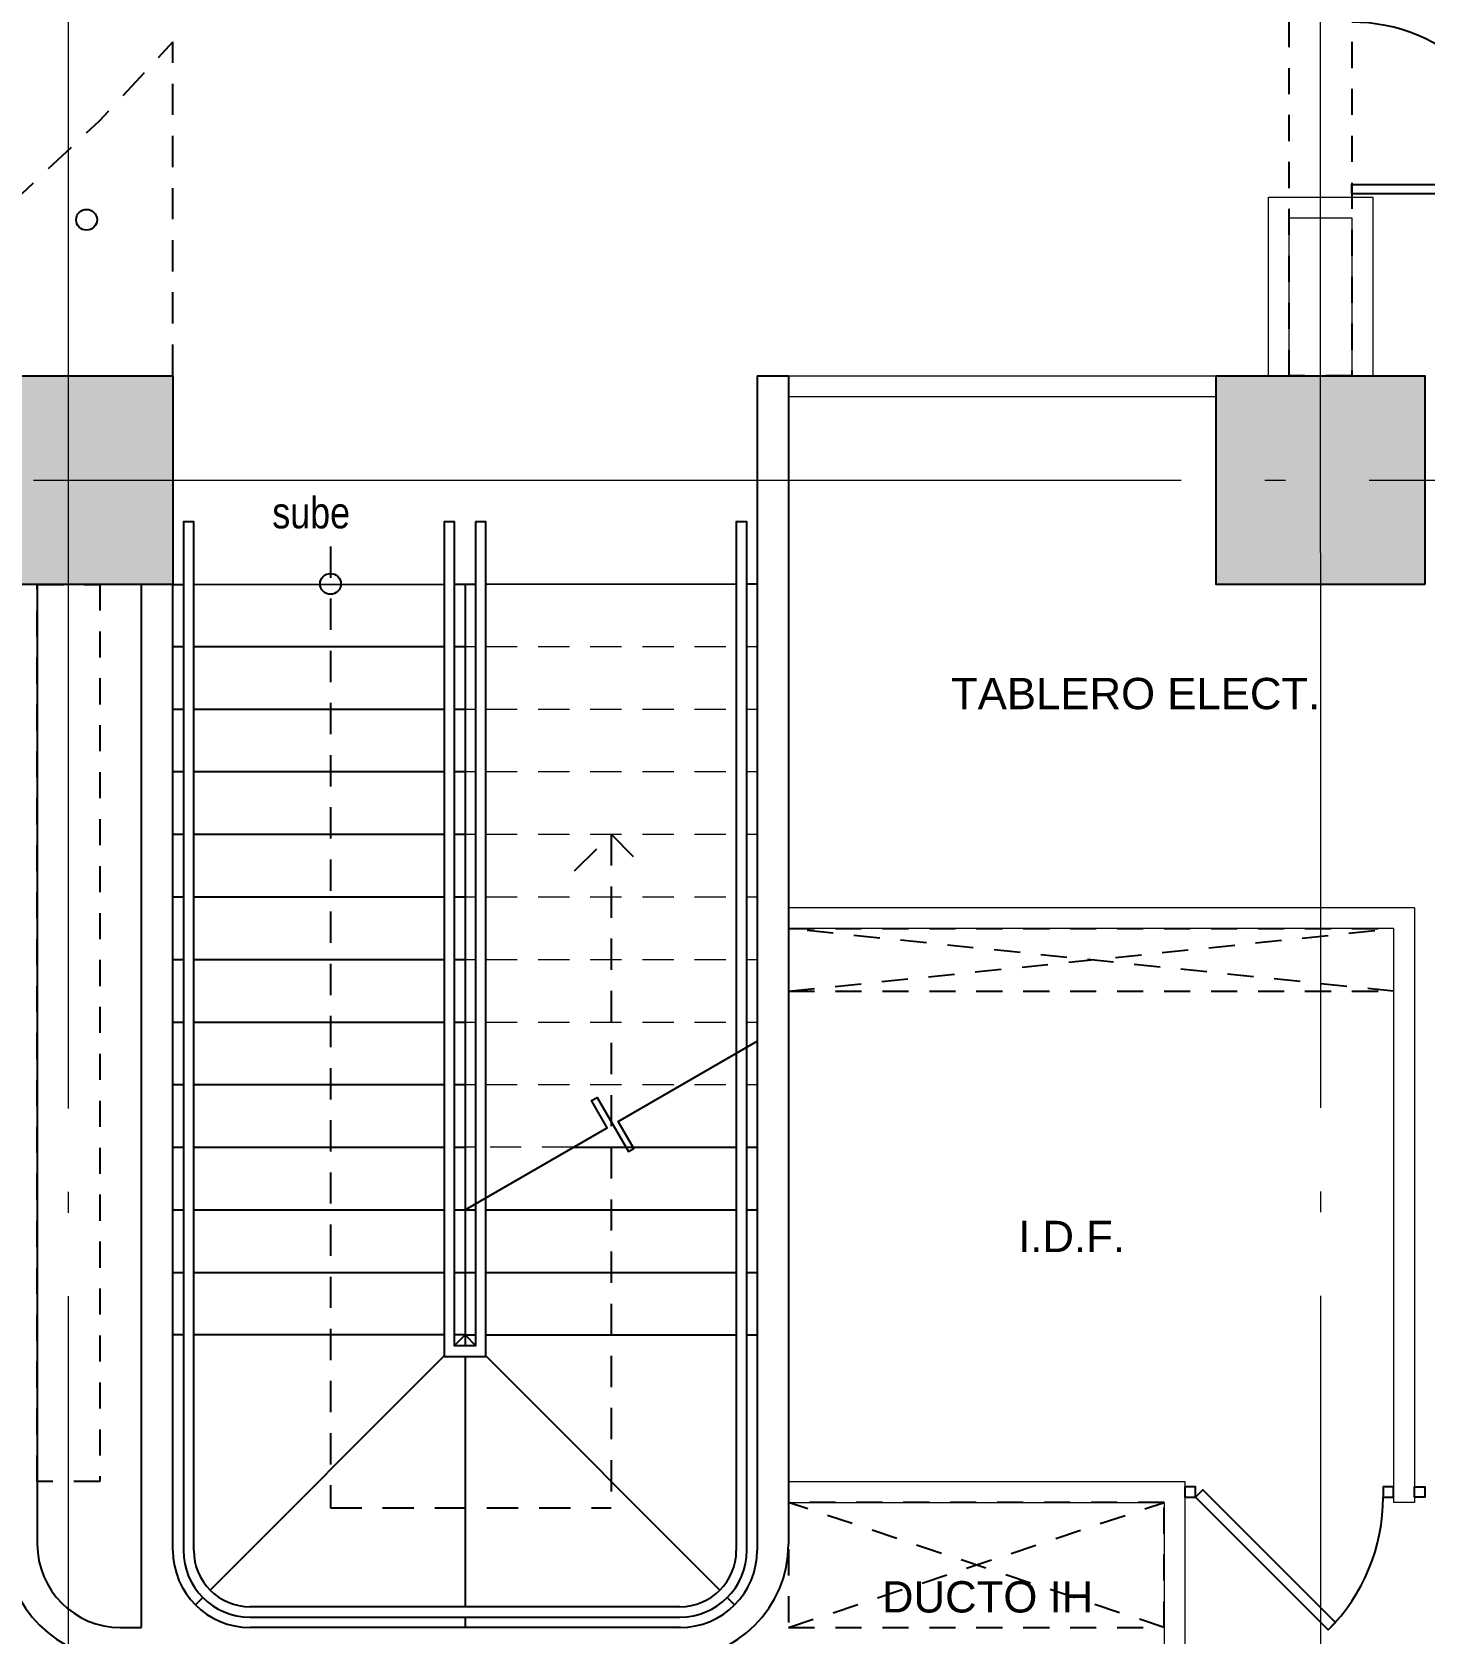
# Model space of a CAD drawing. Header units: metres. Extents: x -22 to 564, y 0 to 143.
# Drawn here: x 230.43 to 237.1, y 43.44 to 51.12 of the extents above; entities that cross this region are included whole.
import ezdxf

# ---------------------------------------------------------------- set-up
doc = ezdxf.new("R2010")
doc.units = ezdxf.units.M
for name, pattern in [('EJES630', [6.3, 5.5, -0.4, 0, -0.4]), ('XREF 2N NEURO-ONCOLOGIA$0$HIDDE150', [0.24, 0.15, -0.09]), ('XREF 2N NEURO-ONCOLOGIA$0$HIDDEN2', [0.1875, 0.125, -0.0625])]:
    doc.linetypes.add(name, pattern=pattern)
doc.layers.add('EJES', color=11, linetype='EJES630', lineweight=0)
doc.layers.add('XREF 2N NEURO-ONCOLOGIA$0$MUROS DE TABLAROCA', color=150, linetype='Continuous', lineweight=13)
for name, color, linetype in [('TEXTO', 7, 'Continuous'), ('XREF 2N NEURO-ONCOLOGIA$0$-CG-M-WALL', 7, 'Continuous'), ('XREF 2N NEURO-ONCOLOGIA$0$CANCELES', 1, 'Continuous'), ('XREF 2N NEURO-ONCOLOGIA$0$COLUMNAS', 6, 'Continuous'), ('XREF 2N NEURO-ONCOLOGIA$0$CONTRAVENTEOS', 6, 'XREF 2N NEURO-ONCOLOGIA$0$HIDDEN2'), ('XREF 2N NEURO-ONCOLOGIA$0$DUCTO AA', 40, 'XREF 2N NEURO-ONCOLOGIA$0$HIDDEN2'), ('XREF 2N NEURO-ONCOLOGIA$0$ELEVADOR Y ESC', 251, 'Continuous'), ('XREF 2N NEURO-ONCOLOGIA$0$LAMPARAS 1', 112, 'Continuous'), ('XREF 2N NEURO-ONCOLOGIA$0$MUROS', 3, 'Continuous'), ('XREF 2N NEURO-ONCOLOGIA$0$PROYECCIÓN', 252, 'XREF 2N NEURO-ONCOLOGIA$0$HIDDE150'), ('XREF 2N NEURO-ONCOLOGIA$0$PUERTAS', 253, 'Continuous'), ('XREF 2N NEURO-ONCOLOGIA$0$SIMBOLO CORTE', 4, 'Continuous')]:
    doc.layers.add(name, color=color, linetype=linetype)
doc.styles.add('100 LOCALES 25', font='arial.ttf', dxfattribs={"height": 0.25})
doc.styles.add('50 HM 15', font='arial.ttf', dxfattribs={"height": 0.075})

# ---------------------------------------------------------------- blocks, each defined once
blk = doc.blocks.new('XREF 2N NEURO-ONCOLOGIA$0$C-1')
at = {"layer": 'XREF 2N NEURO-ONCOLOGIA$0$-CG-M-WALL', "true_color": 0x636466}
h = blk.add_hatch(color=251, dxfattribs=at)
h.dxf.hatch_style = 1
h.paths.add_polyline_path([(-0.5, -0.5), (-0.5, 0.5), (0.5, 0.5), (0.5, -0.5)])
blk.add_lwpolyline([(-0.5, -0.5), (-0.5, 0.5), (0.5, 0.5), (0.5, -0.5)], close=True)
blk = doc.blocks.new('XREF 2N NEURO-ONCOLOGIA')
at = {"layer": 'XREF 2N NEURO-ONCOLOGIA$0$CANCELES', "elevation": 0}
for points in [[(10.6489, 11.0376), (10.6989, 11.0376), (10.6989, 11.0876), (10.6489, 11.0876)], [(10.6489, 10.0876), (10.6989, 10.0876), (10.6989, 10.1376), (10.6489, 10.1376)], [(10.6489, 9.9876), (10.6989, 9.9876), (10.6989, 9.9376), (10.6489, 9.9376)]]:
    blk.add_lwpolyline(points, close=True, dxfattribs=at)
at = {"layer": 'XREF 2N NEURO-ONCOLOGIA$0$CONTRAVENTEOS', "color": 3, "elevation": 0}
blk.add_lwpolyline([(10.7239, 16.5876), (15.0239, 16.5876), (15.0239, 16.2876), (10.7239, 16.2876)], close=True, dxfattribs=at)
at = {"layer": 'XREF 2N NEURO-ONCOLOGIA$0$CONTRAVENTEOS', "elevation": 0}
blk.add_lwpolyline([(16.0239, 10.5876), (20.3239, 10.5876), (20.3239, 10.2876), (16.0239, 10.2876)], close=True, dxfattribs=at)
at = {"layer": 'XREF 2N NEURO-ONCOLOGIA$0$DUCTO AA'}
for p, q in [((10.0239, 11.1876, 0), (10.6239, 12.9876, 0)), ((10.0239, 12.9876, 0), (10.6239, 11.1876, 0)), ((13.0739, 12.9876, 0), (13.0739, 10.0877, 0)), ((13.0739, 12.9876, 0), (13.3739, 10.0877, 0)), ((13.0739, 10.0877, 0), (13.3739, 12.9876, 0)), ((13.3739, 12.9876, 0), (13.3739, 10.0877, 0))]:
    blk.add_line(p, q, dxfattribs=at)
at = {"layer": 'XREF 2N NEURO-ONCOLOGIA$0$DUCTO AA', "elevation": 0}
blk.add_lwpolyline([(10.0239, 12.9876), (10.0239, 11.1876), (10.6239, 11.1876), (10.6239, 12.9876)], close=True, dxfattribs=at)
at = {"layer": 'XREF 2N NEURO-ONCOLOGIA$0$ELEVADOR Y ESC', "linetype": 'Continuous'}
for p, q in [((11.7264, 15.9376, 0), (11.7264, 15.8876, 0)), ((12.0264, 15.9376, 0), (12.0264, 15.8876, 0)), ((12.3264, 15.9376, 0), (12.3264, 15.8876, 0)), ((12.6264, 15.9376, 0), (12.6264, 15.8876, 0)), ((12.9264, 15.9376, 0), (12.9264, 15.8876, 0)), ((13.2264, 15.9376, 0), (13.2264, 15.8876, 0)), ((13.5264, 15.9376, 0), (13.5264, 15.8876, 0)), ((13.8264, 15.9376, 0), (13.8264, 15.8876, 0)), ((14.1264, 15.9376, 0), (14.1264, 15.8876, 0)), ((14.4264, 15.9376, 0), (14.4264, 15.8876, 0)), ((14.7264, 15.9376, 0), (14.7264, 15.8876, 0)), ((15.0239, 15.9376), (15.024, 15.8876, 0)), ((10.1678, 15.7941), (10.1324, 15.8294)), ((11.7264, 15.8376, 0), (11.7264, 14.6376, 0)), ((12.0264, 15.8376, 0), (12.0264, 14.6376, 0)), ((12.3264, 15.8376, 0), (12.3264, 14.6376, 0)), ((12.6264, 15.8376, 0), (12.6264, 14.6376, 0)), ((12.9264, 15.8376, 0), (12.9264, 14.6376, 0)), ((13.2264, 15.8376, 0), (13.2264, 14.6376, 0)), ((13.5264, 15.8376, 0), (13.5264, 14.6376, 0)), ((13.8264, 15.8376, 0), (13.8264, 14.6376, 0)), ((14.1264, 15.8376, 0), (14.1264, 14.6376, 0)), ((14.4264, 15.8376, 0), (14.4264, 14.6376, 0)), ((14.7264, 15.8376, 0), (14.7264, 14.6376, 0)), ((15.024, 15.8376, 0), (15.0251, 14.6376, 0)), ((11.3263, 14.6376), (10.2032, 15.7587)), ((10.0739, 14.5376, 0), (10.0239, 14.5376, 0)), ((11.3239, 14.5376, 0), (10.1239, 14.5376, 0)), ((11.4264, 14.5376, 0), (11.3739, 14.5376, 0)), ((11.4264, 14.5376), (11.3764, 14.5876)), ((11.4264, 14.5376), (11.3764, 14.4876)), ((11.4264, 14.5376), (11.4264, 14.4876)), ((11.7264, 14.5876, 0), (11.7264, 14.4876, 0)), ((12.0264, 14.5876, 0), (12.0264, 14.4876, 0)), ((12.3264, 14.5876, 0), (12.3264, 14.5376, 0)), ((12.6264, 14.5876, 0), (12.6264, 14.5376, 0)), ((12.9264, 14.5876, 0), (12.9264, 14.5376, 0)), ((13.2264, 14.5876, 0), (13.2264, 14.5376, 0)), ((13.5264, 14.5876, 0), (13.5264, 14.5376, 0)), ((13.8264, 14.5876, 0), (13.8264, 14.5376, 0)), ((14.1264, 14.5876, 0), (14.1264, 14.5376, 0)), ((14.4264, 14.5876, 0), (14.4264, 14.5376, 0)), ((14.7264, 14.5876, 0), (14.7264, 14.5376, 0)), ((15.0251, 14.5876, 0), (15.0252, 14.4876, 0)), ((11.3263, 14.4376), (10.2032, 13.3166)), ((11.4264, 14.4376), (11.4264, 13.2376)), ((11.7264, 14.4376, 0), (11.7264, 13.2376, 0)), ((12.0264, 14.4376, 0), (12.0264, 13.2376, 0)), ((15.0253, 14.4376, 0), (15.0264, 13.2376, 0)), ((12.3264, 14.018, 0), (12.3264, 13.2376, 0)), ((10.1678, 13.2812), (10.1324, 13.2459)), ((11.4264, 13.1876), (11.4264, 13.1376)), ((11.7264, 13.1876, 0), (11.7264, 13.1376)), ((12.0264, 13.1876, 0), (12.0264, 13.1376)), ((12.3264, 13.1876, 0), (12.3264, 13.1376)), ((15.0264, 13.1876, 0), (15.0264, 13.1376, 0))]:
    blk.add_line(p, q, dxfattribs=at)
for points in [[(11.4264, 15.8876), (11.4264, 15.9376)], [(10.3939, 15.8376), (15.3239, 15.8376), (15.3239, 15.8876), (10.3939, 15.8876)], [(11.4264, 14.6376), (11.4264, 15.8376)], [(15.0252, 14.5376), (11.4264, 14.5376), (11.4264, 14.5876)], [(10.3939, 13.1876), (15.3239, 13.1876), (15.3239, 13.2376), (10.3939, 13.2376)]]:
    blk.add_lwpolyline(points, dxfattribs=at)
at = {"layer": 'XREF 2N NEURO-ONCOLOGIA$0$ELEVADOR Y ESC', "linetype": 'Continuous', "elevation": 0}
for points in [[(10.0739, 15.5676), (10.0739, 13.5076)], [(10.1239, 13.5076), (10.1239, 15.5676)]]:
    blk.add_lwpolyline(points, dxfattribs=at)
at = {"layer": 'XREF 2N NEURO-ONCOLOGIA$0$ELEVADOR Y ESC', "linetype": 'Continuous'}
blk.add_lwpolyline([(15.3239, 14.4876), (11.3739, 14.4876), (11.3739, 14.5876), (15.3239, 14.5876), (15.3239, 14.6376), (11.3239, 14.6376), (11.3239, 14.4376), (15.3239, 14.4376)], close=True, dxfattribs=at)
for centre, radius, start, end in [((10.3939, 15.5676, 0), 0.32, 90, 180), ((10.3939, 15.5676, 0), 0.27, 90, 180), ((10.3939, 13.5076, 0), 0.32, 180, 270), ((10.3939, 13.5076, 0), 0.27, 180, 270)]:
    blk.add_arc(centre, radius, start, end, dxfattribs=at)
at = {"layer": 'XREF 2N NEURO-ONCOLOGIA$0$LAMPARAS 1'}
blk.add_circle((16.7717, 16.3512, 0), 0.05, dxfattribs=at)
at = {"layer": 'XREF 2N NEURO-ONCOLOGIA$0$MUROS'}
for p, q in [((15.0239, 16.5876), (10.4239, 16.5876)), ((10.0239, 16.1903), (10.0239, 16.0876)), ((10.0239, 16.0876), (15.0239, 16.0876)), ((10.3939, 15.9376, 0), (15.0239, 15.9376)), ((10.0239, 13.5051), (10.0239, 15.5676, 0)), ((16.0239, 13.1376), (10.3939, 13.1376, 0)), ((16.0239, 13.1376), (16.0239, 12.9876)), ((16.0239, 12.9876), (10.4239, 12.9876, 0))]:
    blk.add_line(p, q, dxfattribs=at)
for centre, radius, start, end in [((10.4239, 16.1876, 0), 0.55, 90, 180), ((10.4239, 16.1876, 0), 0.4, 90, 180), ((10.3939, 15.5676, 0), 0.37, 90, 180), ((10.4239, 13.5376, 0), 0.55, 180, 270)]:
    blk.add_arc(centre, radius, start, end, dxfattribs=at)
at = {"layer": 'XREF 2N NEURO-ONCOLOGIA$0$MUROS', "extrusion": (2.52541e-08, 0, 1)}
blk.add_arc((10.3939, 13.5076, 0), 0.37, 180, 270, dxfattribs=at)
at = {"layer": 'XREF 2N NEURO-ONCOLOGIA$0$MUROS DE TABLAROCA'}
for p, q in [((13.3739, 10.0877), (13.3739, 12.9876)), ((13.4739, 9.9877), (13.4739, 12.9876)), ((15.9239, 12.9876), (15.9239, 10.9376)), ((16.0239, 12.9876), (16.0239, 10.9376)), ((13.3739, 10.0877), (10.6239, 10.0877)), ((10.6239, 9.9877), (10.6239, 10.0877)), ((13.4739, 9.9877), (10.6239, 9.9877))]:
    blk.add_line(p, q, dxfattribs=at)
for points in [[(10.6239, 12.9876), (10.6239, 11.1876), (9.8739, 11.1876)], [(10.7239, 12.9876), (10.7239, 11.0876), (9.8739, 11.0876)], [(16.0239, 10.6876), (16.8803, 10.6876), (16.8803, 10.1876), (16.0239, 10.1876)], [(16.0239, 10.5876), (16.7803, 10.5876), (16.7803, 10.2876), (16.0239, 10.2876)]]:
    blk.add_lwpolyline(points, dxfattribs=at)
at = {"layer": 'XREF 2N NEURO-ONCOLOGIA$0$PROYECCIÓN'}
blk.add_line((16.0239, 15.9376, 0), (17.6239, 15.9376, 0), dxfattribs=at)
at = {"layer": 'XREF 2N NEURO-ONCOLOGIA$0$PROYECCIÓN', "color": 251, "true_color": 0x636466}
for p, q in [((10.5985, 15.1824), (10.5985, 13.837)), ((15.2058, 15.1824), (10.5985, 15.1824)), ((13.8264, 13.837, 0), (10.5985, 13.837))]:
    blk.add_line(p, q, dxfattribs=at)
at = {"layer": 'XREF 2N NEURO-ONCOLOGIA$0$PROYECCIÓN', "color": 8, "lineweight": 0}
for p, q in [((12.3264, 14.4876, 0), (12.3264, 14.5376, 0)), ((12.6264, 14.5376, 0), (12.6264, 14.4876, 0)), ((12.9264, 14.5376, 0), (12.9264, 14.4876, 0)), ((13.2264, 14.5376, 0), (13.2264, 14.4876, 0)), ((13.5264, 14.5376, 0), (13.5264, 14.4876, 0)), ((13.8264, 14.5376, 0), (13.8264, 14.4876, 0)), ((14.1264, 14.5376, 0), (14.1264, 14.4876, 0)), ((14.4264, 14.5376, 0), (14.4264, 14.4876, 0)), ((14.7264, 14.5376, 0), (14.7264, 14.4876, 0)), ((12.3264, 14.018, 0), (12.3264, 14.4376, 0)), ((12.6264, 14.4376, 0), (12.6264, 13.2376, 0)), ((12.9264, 14.4376, 0), (12.9264, 13.2376, 0)), ((13.2264, 14.4376, 0), (13.2264, 13.2376, 0)), ((13.5264, 14.4376, 0), (13.5264, 13.2376, 0)), ((13.8264, 14.4376, 0), (13.8264, 13.2376, 0)), ((14.1264, 14.4376, 0), (14.1264, 13.2376, 0)), ((14.4264, 14.4376, 0), (14.4264, 13.2376, 0)), ((14.7264, 14.4376, 0), (14.7264, 13.2376, 0)), ((12.6264, 13.1876, 0), (12.6264, 13.1376)), ((12.9264, 13.1876, 0), (12.9264, 13.1376)), ((13.2264, 13.1876, 0), (13.2264, 13.1376)), ((13.5264, 13.1876, 0), (13.5264, 13.1376)), ((13.8264, 13.1876, 0), (13.8264, 13.1376)), ((14.1264, 13.1876, 0), (14.1264, 13.1376)), ((14.4264, 13.1876, 0), (14.4264, 13.1376)), ((14.7264, 13.1876, 0), (14.7264, 13.1376))]:
    blk.add_line(p, q, dxfattribs=at)
at = {"layer": 'XREF 2N NEURO-ONCOLOGIA$0$PROYECCIÓN', "elevation": 0}
blk.add_lwpolyline([(15.1287, 23.2576, 0.269286), (17.6239, 15.9376, 0.256404)], format="xyb", dxfattribs=at)
at = {"layer": 'XREF 2N NEURO-ONCOLOGIA$0$PROYECCIÓN', "color": 251, "true_color": 0x636466, "elevation": 0}
blk.add_lwpolyline([(13.6512, 14.0129), (13.8264, 13.8376), (13.6512, 13.6624)], dxfattribs=at)
at = {"layer": 'XREF 2N NEURO-ONCOLOGIA$0$PROYECCIÓN', "color": 251, "linetype": 'Continuous', "true_color": 0x636466}
blk.add_circle((15.0264, 15.1824, 0), 0.05, dxfattribs=at)
at = {"layer": 'XREF 2N NEURO-ONCOLOGIA$0$PUERTAS', "elevation": 0}
for points in [[(10.0125, 10.4012), (10.6489, 11.0376), (10.6843, 11.0023), (10.0479, 10.3659), (10.0125, 10.4012, 0.199145), (10.6497, 10.1376, 0.199145)], [(16.8957, 9.4643), (16.8957, 10.2876), (16.9415, 10.2876), (16.9415, 9.4643), (16.8957, 9.4643, 0.414214), (17.719, 10.2876)]]:
    blk.add_lwpolyline(points, format="xyb", dxfattribs=at)
at = {"layer": 'XREF 2N NEURO-ONCOLOGIA$0$SIMBOLO CORTE', "color": 8, "elevation": 0}
blk.add_lwpolyline([(12.0264, 14.5376), (12.42, 13.8559), (12.5499, 13.9309), (12.5649, 13.905), (12.3051, 13.755), (12.3201, 13.729), (12.45, 13.804), (12.8347, 13.1376)], dxfattribs=at)
at = {"layer": 'XREF 2N NEURO-ONCOLOGIA$0$COLUMNAS'}
for p in [(15.5239, 16.4376), (15.5239, 10.4376)]:
    blk.add_blockref('XREF 2N NEURO-ONCOLOGIA$0$C-1', p, dxfattribs=at)

msp = doc.modelspace()

# ---------------------------------------------------------------- block references
at = {"rotation": 90}
msp.add_blockref('XREF 2N NEURO-ONCOLOGIA', (247.0412, 33.4511), dxfattribs=at)

# ---------------------------------------------------------------- next in the draw order: linework, layer by layer
at = {"layer": 'EJES'}
for p, q in [((230.6036, 33.1628), (230.6036, 58.5478)), ((236.6047, 33.1657), (236.6034, 58.5478)), ((192.036, 48.9751), (248.8132, 48.9751))]:
    msp.add_line(p, q, dxfattribs=at)

# ---------------------------------------------------------------- next in the draw order: texts
at = {"layer": 'TEXTO', "char_height": 0.15, "attachment_point": 1}
for s, insert, width, style in [('{\\fArial Narrow|b0|i0|c0|p34;sube}', (231.5799, 48.8936), 0.079315, '50 HM 15'), ('\\pxqc;TABLERO ELECT.', (234.8798, 48.0269, 0), 1.674895, '100 LOCALES 25'), ('\\pxqc;I.D.F.', (234.5727, 45.4247, 0), 1.674895, '100 LOCALES 25')]:
    msp.add_mtext(s, dxfattribs=dict(at, insert=insert, width=width, style=style))
at = {"layer": 'TEXTO', "color": 0, "insert": (234.5013, 43.5451), "char_height": 0.15, "width": 1.350386, "attachment_point": 7, "style": '100 LOCALES 25'}
msp.add_mtext('DUCTO IH', dxfattribs=at)

doc.saveas('drawing.dxf')
